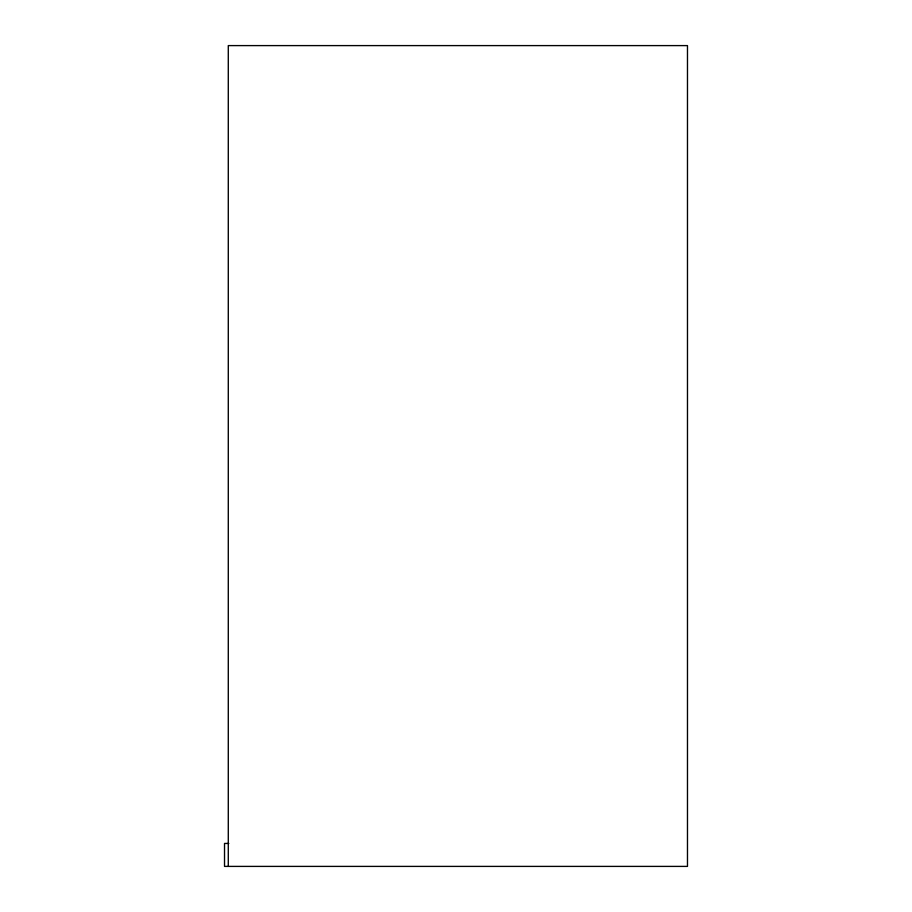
<?xml version="1.0" encoding="UTF-8"?>
<svg xmlns="http://www.w3.org/2000/svg" width="912" height="912" viewBox="0 0 912 912"><rect width="100%" height="100%" fill="white"/><g stroke="black" fill="none" stroke-linecap="round" stroke-linejoin="round"><path stroke-width="1.37" d="M228.787 843.44L224.523 843.44L224.523 866.4L687.477 866.4L687.477 45.6L228.285 45.6L228.285 866.4"/></g></svg>
